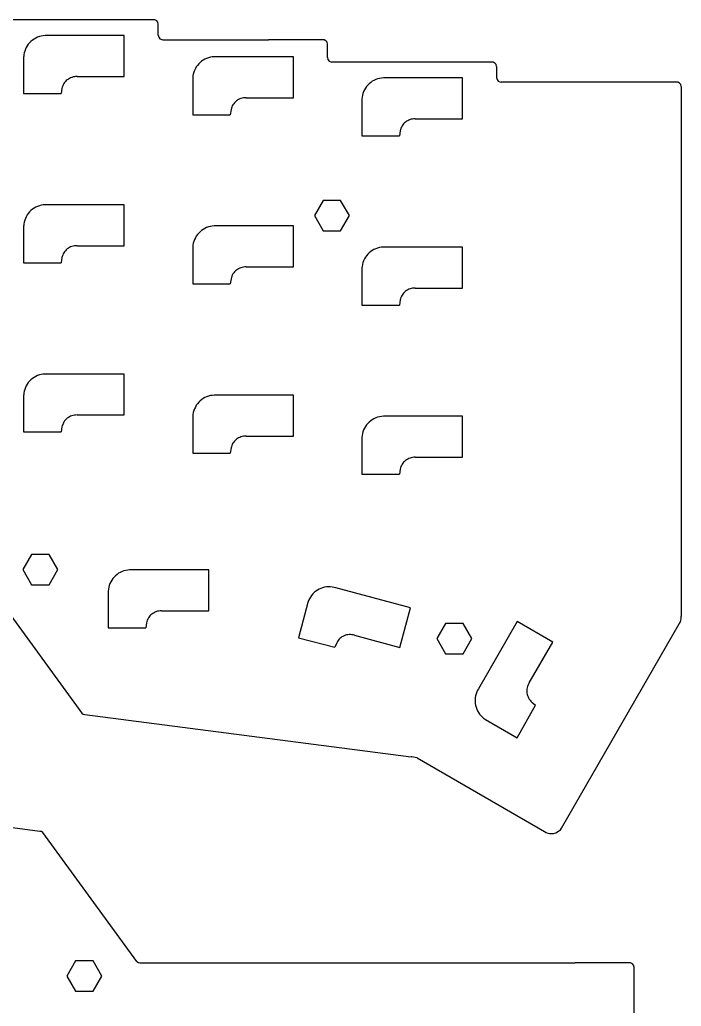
# Model space of a CAD drawing. Header units: inches. Extents: x 1.34 to 6.81, y 0.67 to 7.33.
# Drawn here: x 3.887 to 6.813, y 2.965 to 7.326 of the extents above; entities that cross this region are included whole.
import ezdxf

# ---------------------------------------------------------------- set-up
doc = ezdxf.new("R2010")
doc.units = ezdxf.units.IN
doc.header["$MEASUREMENT"] = 0

msp = doc.modelspace()

# ---------------------------------------------------------------- linework, layer by layer
at = {"color": 7, "linetype": 'Continuous', "lineweight": 25}
for p, q in [((4.48, 7.3261), (3.8107, 7.3261)), ((4.4849, 7.3254), (4.48, 7.3261)), ((4.4925, 7.3215), (4.4849, 7.3254)), ((4.4978, 7.3148), (4.4925, 7.3215)), ((4.4997, 7.3063), (4.4978, 7.3148)), ((4.4997, 7.2571), (4.4997, 7.3063)), ((3.9501, 7.2408), (3.943, 7.2359)), ((3.9576, 7.245), (3.9501, 7.2408)), ((3.9654, 7.2486), (3.9576, 7.245)), ((3.9735, 7.2515), (3.9654, 7.2486)), ((3.9818, 7.2537), (3.9735, 7.2515)), ((3.9903, 7.2551), (3.9818, 7.2537)), ((3.9989, 7.2558), (3.9903, 7.2551)), ((4.0065, 7.2557), (3.9989, 7.2558)), ((4.3489, 7.2557), (4.0065, 7.2557)), ((4.3489, 7.0746), (4.3489, 7.2557)), ((4.4997, 7.2571), (4.5016, 7.2486)), ((4.5016, 7.2486), (4.5069, 7.2419)), ((4.5069, 7.2419), (4.5145, 7.238)), ((3.9154, 7.2034), (3.9117, 7.1956)), ((3.9197, 7.2108), (3.9154, 7.2034)), ((3.9247, 7.2178), (3.9197, 7.2108)), ((3.9303, 7.2244), (3.9247, 7.2178)), ((3.9364, 7.2304), (3.9303, 7.2244)), ((3.943, 7.2359), (3.9364, 7.2304)), ((4.5145, 7.238), (4.5194, 7.2374)), ((4.5194, 7.2374), (4.7964, 7.2374)), ((4.7964, 7.2374), (4.987, 7.2375)), ((5.2281, 7.2375), (4.987, 7.2375)), ((5.233, 7.2368), (5.2281, 7.2375)), ((5.2406, 7.2329), (5.233, 7.2368)), ((5.2458, 7.2263), (5.2406, 7.2329)), ((5.2477, 7.2177), (5.2458, 7.2263)), ((5.2477, 7.1587), (5.2477, 7.2177)), ((3.9042, 7.1641), (3.904, 7.1632)), ((3.904, 7.1632), (3.904, 6.9998)), ((3.9048, 7.1709), (3.9042, 7.1641)), ((3.9064, 7.1793), (3.9048, 7.1709)), ((3.9087, 7.1876), (3.9064, 7.1793)), ((3.9117, 7.1956), (3.9087, 7.1876)), ((4.7134, 7.1551), (4.7056, 7.1515)), ((4.7215, 7.158), (4.7134, 7.1551)), ((4.7298, 7.1602), (4.7215, 7.158)), ((4.7383, 7.1616), (4.7298, 7.1602)), ((4.7469, 7.1623), (4.7383, 7.1616)), ((4.7545, 7.1622), (4.7469, 7.1623)), ((5.0969, 7.1622), (4.7545, 7.1622)), ((5.0969, 6.9811), (5.0969, 7.1622)), ((5.2477, 7.1587), (5.2497, 7.1501)), ((4.6634, 7.1099), (4.6597, 7.1021)), ((4.6677, 7.1173), (4.6634, 7.1099)), ((4.6727, 7.1243), (4.6677, 7.1173)), ((4.6783, 7.1309), (4.6727, 7.1243)), ((4.6844, 7.1369), (4.6783, 7.1309)), ((4.6911, 7.1424), (4.6844, 7.1369)), ((4.6981, 7.1473), (4.6911, 7.1424)), ((4.7056, 7.1515), (4.6981, 7.1473)), ((5.2497, 7.1501), (5.2549, 7.1435)), ((5.2549, 7.1435), (5.2625, 7.1396)), ((5.2625, 7.1396), (5.2674, 7.1391)), ((5.9761, 7.1391), (5.2674, 7.1391)), ((5.981, 7.1384), (5.9761, 7.1391)), ((5.9886, 7.1345), (5.981, 7.1384)), ((5.9938, 7.1278), (5.9886, 7.1345)), ((5.9958, 7.1193), (5.9938, 7.1278)), ((5.9958, 7.1193), (5.9958, 7.0701)), ((4.1066, 7.0668), (4.1017, 7.0639)), ((4.1118, 7.0693), (4.1066, 7.0668)), ((4.1171, 7.0714), (4.1118, 7.0693)), ((4.1227, 7.0729), (4.1171, 7.0714)), ((4.1283, 7.074), (4.1227, 7.0729)), ((4.134, 7.0745), (4.1283, 7.074)), ((4.1404, 7.0746), (4.134, 7.0745)), ((4.1404, 7.0746), (4.3489, 7.0746)), ((4.6529, 7.0773), (4.6521, 7.0687)), ((4.6521, 7.0687), (4.6521, 6.9063)), ((4.6544, 7.0858), (4.6529, 7.0773)), ((4.6567, 7.0941), (4.6544, 7.0858)), ((4.6597, 7.1021), (4.6567, 7.0941)), ((5.4779, 7.0666), (5.4695, 7.0645)), ((5.4863, 7.0681), (5.4779, 7.0666)), ((5.4949, 7.0688), (5.4863, 7.0681)), ((5.5025, 7.0687), (5.4949, 7.0688)), ((5.845, 7.0687), (5.5025, 7.0687)), ((5.845, 6.8876), (5.845, 7.0687)), ((5.9958, 7.0701), (5.9977, 7.0616)), ((4.0733, 7.0224), (4.0699, 6.9998)), ((4.0747, 7.0279), (4.0733, 7.0224)), ((4.0766, 7.0333), (4.0747, 7.0279)), ((4.079, 7.0385), (4.0766, 7.0333)), ((4.0818, 7.0435), (4.079, 7.0385)), ((4.085, 7.0483), (4.0818, 7.0435)), ((4.0887, 7.0527), (4.085, 7.0483)), ((4.0927, 7.0568), (4.0887, 7.0527)), ((4.097, 7.0606), (4.0927, 7.0568)), ((4.1017, 7.0639), (4.097, 7.0606)), ((5.4158, 7.0238), (5.4114, 7.0164)), ((5.4208, 7.0308), (5.4158, 7.0238)), ((5.4263, 7.0374), (5.4208, 7.0308)), ((5.4324, 7.0434), (5.4263, 7.0374)), ((5.4391, 7.0489), (5.4324, 7.0434)), ((5.4461, 7.0538), (5.4391, 7.0489)), ((5.4536, 7.058), (5.4461, 7.0538)), ((5.4614, 7.0616), (5.4536, 7.058)), ((5.4695, 7.0645), (5.4614, 7.0616)), ((5.9977, 7.0616), (6.0029, 7.0549)), ((6.0029, 7.0549), (6.0105, 7.051)), ((6.0105, 7.051), (6.0154, 7.0504)), ((6.793, 7.0505), (6.0154, 7.0504)), ((6.0154, 7.0504), (6.0154, 7.0504)), ((6.7979, 7.0498), (6.793, 7.0505)), ((6.8055, 7.0459), (6.7979, 7.0498)), ((6.8107, 7.0392), (6.8055, 7.0459)), ((6.8127, 7.0308), (6.8107, 7.0392)), ((6.8127, 7.0308), (6.8127, 4.6893)), ((3.904, 6.9998), (4.0699, 6.9998)), ((4.8707, 6.9794), (4.8652, 6.9779)), ((4.8763, 6.9805), (4.8707, 6.9794)), ((4.8821, 6.981), (4.8763, 6.9805)), ((4.8884, 6.9811), (4.8821, 6.981)), ((4.8884, 6.9811), (5.0969, 6.9811)), ((5.4009, 6.9838), (5.4001, 6.9752)), ((5.4025, 6.9923), (5.4009, 6.9838)), ((5.4047, 7.0006), (5.4025, 6.9923)), ((5.4077, 7.0086), (5.4047, 7.0006)), ((5.4114, 7.0164), (5.4077, 7.0086)), ((4.8247, 6.9398), (4.8228, 6.9344)), ((4.827, 6.945), (4.8247, 6.9398)), ((4.8298, 6.95), (4.827, 6.945)), ((4.8331, 6.9548), (4.8298, 6.95)), ((4.8367, 6.9592), (4.8331, 6.9548)), ((4.8407, 6.9633), (4.8367, 6.9592)), ((4.845, 6.9671), (4.8407, 6.9633)), ((4.8497, 6.9704), (4.845, 6.9671)), ((4.8546, 6.9733), (4.8497, 6.9704)), ((4.8598, 6.9758), (4.8546, 6.9733)), ((4.8652, 6.9779), (4.8598, 6.9758)), ((5.4001, 6.9752), (5.4001, 6.8128)), ((4.6521, 6.9063), (4.818, 6.9063)), ((4.8214, 6.9289), (4.818, 6.9063)), ((4.8228, 6.9344), (4.8214, 6.9289)), ((5.5751, 6.8515), (5.5727, 6.8463)), ((5.5779, 6.8565), (5.5751, 6.8515)), ((5.5811, 6.8613), (5.5779, 6.8565)), ((5.5847, 6.8657), (5.5811, 6.8613)), ((5.5887, 6.8698), (5.5847, 6.8657)), ((5.5931, 6.8736), (5.5887, 6.8698)), ((5.5977, 6.8769), (5.5931, 6.8736)), ((5.6027, 6.8798), (5.5977, 6.8769)), ((5.6078, 6.8823), (5.6027, 6.8798)), ((5.6132, 6.8843), (5.6078, 6.8823)), ((5.6187, 6.8859), (5.6132, 6.8843)), ((5.6244, 6.887), (5.6187, 6.8859)), ((5.6301, 6.8875), (5.6244, 6.887)), ((5.6364, 6.8876), (5.6301, 6.8875)), ((5.6364, 6.8876), (5.845, 6.8876)), ((5.4001, 6.8128), (5.566, 6.8128)), ((5.5694, 6.8354), (5.566, 6.8128)), ((5.5708, 6.8409), (5.5694, 6.8354)), ((5.5727, 6.8463), (5.5708, 6.8409)), ((3.9654, 6.5006), (3.9576, 6.497)), ((3.9735, 6.5035), (3.9654, 6.5006)), ((3.9818, 6.5056), (3.9735, 6.5035)), ((3.9903, 6.5071), (3.9818, 6.5056)), ((3.9989, 6.5078), (3.9903, 6.5071)), ((4.0065, 6.5077), (3.9989, 6.5078)), ((4.3489, 6.5077), (4.0065, 6.5077)), ((4.3489, 6.3266), (4.3489, 6.5077)), ((5.2288, 6.5269), (5.1901, 6.46)), ((5.3061, 6.5269), (5.2288, 6.5269)), ((5.3447, 6.46), (5.3061, 6.5269)), ((3.9154, 6.4554), (3.9117, 6.4476)), ((3.9197, 6.4628), (3.9154, 6.4554)), ((3.9247, 6.4698), (3.9197, 6.4628)), ((3.9303, 6.4764), (3.9247, 6.4698)), ((3.9364, 6.4824), (3.9303, 6.4764)), ((3.943, 6.4879), (3.9364, 6.4824)), ((3.9501, 6.4928), (3.943, 6.4879)), ((3.9576, 6.497), (3.9501, 6.4928)), ((5.1901, 6.46), (5.2288, 6.393)), ((5.3061, 6.393), (5.3447, 6.46)), ((3.9042, 6.4161), (3.904, 6.4152)), ((3.904, 6.4152), (3.904, 6.2518)), ((3.9048, 6.4228), (3.9042, 6.4161)), ((3.9064, 6.4313), (3.9048, 6.4228)), ((3.9087, 6.4395), (3.9064, 6.4313)), ((3.9117, 6.4476), (3.9087, 6.4395)), ((4.7298, 6.4121), (4.7215, 6.41)), ((4.7383, 6.4136), (4.7298, 6.4121)), ((4.7469, 6.4142), (4.7383, 6.4136)), ((4.7545, 6.4142), (4.7469, 6.4142)), ((5.0969, 6.4142), (4.7545, 6.4142)), ((5.0969, 6.2331), (5.0969, 6.4142)), ((4.6677, 6.3693), (4.6634, 6.3619)), ((4.6727, 6.3763), (4.6677, 6.3693)), ((4.6783, 6.3828), (4.6727, 6.3763)), ((4.6844, 6.3889), (4.6783, 6.3828)), ((4.691, 6.3944), (4.6844, 6.3889)), ((4.6981, 6.3992), (4.691, 6.3944)), ((4.7056, 6.4035), (4.6981, 6.3992)), ((4.7134, 6.4071), (4.7056, 6.4035)), ((4.7215, 6.41), (4.7134, 6.4071)), ((5.2288, 6.393), (5.3061, 6.393)), ((4.1227, 6.3249), (4.1171, 6.3233)), ((4.1283, 6.3259), (4.1227, 6.3249)), ((4.134, 6.3265), (4.1283, 6.3259)), ((4.1404, 6.3266), (4.134, 6.3265)), ((4.1404, 6.3266), (4.3489, 6.3266)), ((4.6529, 6.3293), (4.6521, 6.3207)), ((4.6544, 6.3378), (4.6529, 6.3293)), ((4.6567, 6.346), (4.6544, 6.3378)), ((4.6597, 6.3541), (4.6567, 6.346)), ((4.6634, 6.3619), (4.6597, 6.3541)), ((4.0766, 6.2853), (4.0747, 6.2799)), ((4.079, 6.2905), (4.0766, 6.2853)), ((4.0818, 6.2955), (4.079, 6.2905)), ((4.085, 6.3003), (4.0818, 6.2955)), ((4.0887, 6.3047), (4.085, 6.3003)), ((4.0927, 6.3088), (4.0887, 6.3047)), ((4.097, 6.3125), (4.0927, 6.3088)), ((4.1017, 6.3159), (4.097, 6.3125)), ((4.1066, 6.3188), (4.1017, 6.3159)), ((4.1118, 6.3213), (4.1066, 6.3188)), ((4.1171, 6.3233), (4.1118, 6.3213)), ((4.6521, 6.3207), (4.6521, 6.1583)), ((5.4208, 6.2828), (5.4158, 6.2758)), ((5.4263, 6.2893), (5.4208, 6.2828)), ((5.4324, 6.2954), (5.4263, 6.2893)), ((5.4391, 6.3009), (5.4324, 6.2954)), ((5.4461, 6.3057), (5.4391, 6.3009)), ((5.4536, 6.31), (5.4461, 6.3057)), ((5.4614, 6.3136), (5.4536, 6.31)), ((5.4695, 6.3165), (5.4614, 6.3136)), ((5.4779, 6.3186), (5.4695, 6.3165)), ((5.4863, 6.3201), (5.4779, 6.3186)), ((5.4949, 6.3207), (5.4863, 6.3201)), ((5.5025, 6.3207), (5.4949, 6.3207)), ((5.845, 6.3207), (5.5025, 6.3207)), ((5.845, 6.1396), (5.845, 6.3207)), ((3.904, 6.2518), (4.0699, 6.2518)), ((4.0733, 6.2744), (4.0699, 6.2518)), ((4.0747, 6.2799), (4.0733, 6.2744)), ((5.4025, 6.2443), (5.4009, 6.2358)), ((5.4047, 6.2525), (5.4025, 6.2443)), ((5.4077, 6.2606), (5.4047, 6.2525)), ((5.4114, 6.2684), (5.4077, 6.2606)), ((5.4158, 6.2758), (5.4114, 6.2684)), ((4.827, 6.197), (4.8247, 6.1918)), ((4.8298, 6.202), (4.827, 6.197)), ((4.8331, 6.2067), (4.8298, 6.202)), ((4.8367, 6.2112), (4.8331, 6.2067)), ((4.8407, 6.2153), (4.8367, 6.2112)), ((4.845, 6.219), (4.8407, 6.2153)), ((4.8497, 6.2224), (4.845, 6.219)), ((4.8546, 6.2253), (4.8497, 6.2224)), ((4.8598, 6.2278), (4.8546, 6.2253)), ((4.8652, 6.2298), (4.8598, 6.2278)), ((4.8707, 6.2314), (4.8652, 6.2298)), ((4.8763, 6.2324), (4.8707, 6.2314)), ((4.8821, 6.233), (4.8763, 6.2324)), ((4.8884, 6.2331), (4.8821, 6.233)), ((4.8884, 6.2331), (5.0969, 6.2331)), ((5.4009, 6.2358), (5.4001, 6.2272)), ((5.4001, 6.2272), (5.4001, 6.0648)), ((4.6521, 6.1583), (4.818, 6.1583)), ((4.8214, 6.1809), (4.818, 6.1583)), ((4.8228, 6.1864), (4.8214, 6.1809)), ((4.8247, 6.1918), (4.8228, 6.1864)), ((5.5779, 6.1085), (5.5751, 6.1035)), ((5.5811, 6.1132), (5.5779, 6.1085)), ((5.5847, 6.1177), (5.5811, 6.1132)), ((5.5887, 6.1218), (5.5847, 6.1177)), ((5.5931, 6.1255), (5.5887, 6.1218)), ((5.5977, 6.1289), (5.5931, 6.1255)), ((5.6027, 6.1318), (5.5977, 6.1289)), ((5.6078, 6.1343), (5.6027, 6.1318)), ((5.6132, 6.1363), (5.6078, 6.1343)), ((5.6187, 6.1379), (5.6132, 6.1363)), ((5.6244, 6.1389), (5.6187, 6.1379)), ((5.6301, 6.1395), (5.6244, 6.1389)), ((5.6364, 6.1396), (5.6301, 6.1395)), ((5.6364, 6.1396), (5.845, 6.1396)), ((5.4001, 6.0648), (5.566, 6.0648)), ((5.5694, 6.0874), (5.566, 6.0648)), ((5.5708, 6.0928), (5.5694, 6.0874)), ((5.5727, 6.0983), (5.5708, 6.0928)), ((5.5751, 6.1035), (5.5727, 6.0983)), ((3.9818, 5.7576), (3.9735, 5.7554)), ((3.9903, 5.759), (3.9818, 5.7576)), ((3.9988, 5.7597), (3.9903, 5.759)), ((4.0065, 5.7597), (3.9988, 5.7597)), ((4.3489, 5.7597), (4.0065, 5.7597)), ((4.3489, 5.5786), (4.3489, 5.7597)), ((3.9197, 5.7148), (3.9154, 5.7074)), ((3.9247, 5.7218), (3.9197, 5.7148)), ((3.9303, 5.7283), (3.9247, 5.7218)), ((3.9364, 5.7344), (3.9303, 5.7283)), ((3.943, 5.7398), (3.9364, 5.7344)), ((3.9501, 5.7447), (3.943, 5.7398)), ((3.9576, 5.749), (3.9501, 5.7447)), ((3.9654, 5.7525), (3.9576, 5.749)), ((3.9735, 5.7554), (3.9654, 5.7525)), ((3.9048, 5.6748), (3.9042, 5.6681)), ((3.9064, 5.6832), (3.9048, 5.6748)), ((3.9087, 5.6915), (3.9064, 5.6832)), ((3.9117, 5.6996), (3.9087, 5.6915)), ((3.9154, 5.7074), (3.9117, 5.6996)), ((3.9042, 5.6681), (3.904, 5.6671)), ((3.904, 5.6671), (3.904, 5.5038)), ((4.6727, 5.6283), (4.6677, 5.6213)), ((4.6783, 5.6348), (4.6727, 5.6283)), ((4.6844, 5.6408), (4.6783, 5.6348)), ((4.691, 5.6463), (4.6844, 5.6408)), ((4.6981, 5.6512), (4.691, 5.6463)), ((4.7056, 5.6555), (4.6981, 5.6512)), ((4.7134, 5.659), (4.7056, 5.6555)), ((4.7215, 5.6619), (4.7134, 5.659)), ((4.7298, 5.6641), (4.7215, 5.6619)), ((4.7383, 5.6655), (4.7298, 5.6641)), ((4.7469, 5.6662), (4.7383, 5.6655)), ((4.7545, 5.6662), (4.7469, 5.6662)), ((5.0969, 5.6662), (4.7545, 5.6662)), ((5.0969, 5.4851), (5.0969, 5.6662)), ((4.6544, 5.5897), (4.6529, 5.5813)), ((4.6567, 5.598), (4.6544, 5.5897)), ((4.6597, 5.6061), (4.6567, 5.598)), ((4.6634, 5.6138), (4.6597, 5.6061)), ((4.6677, 5.6213), (4.6634, 5.6138)), ((4.079, 5.5425), (4.0766, 5.5372)), ((4.0818, 5.5475), (4.079, 5.5425)), ((4.085, 5.5522), (4.0818, 5.5475)), ((4.0887, 5.5566), (4.085, 5.5522)), ((4.0927, 5.5608), (4.0887, 5.5566)), ((4.097, 5.5645), (4.0927, 5.5608)), ((4.1017, 5.5678), (4.097, 5.5645)), ((4.1066, 5.5708), (4.1017, 5.5678)), ((4.1118, 5.5733), (4.1066, 5.5708)), ((4.1172, 5.5753), (4.1118, 5.5733)), ((4.1227, 5.5768), (4.1172, 5.5753)), ((4.1283, 5.5779), (4.1227, 5.5768)), ((4.134, 5.5785), (4.1283, 5.5779)), ((4.1404, 5.5786), (4.134, 5.5785)), ((4.1404, 5.5786), (4.3489, 5.5786)), ((4.6529, 5.5813), (4.6521, 5.5727)), ((4.6521, 5.5727), (4.6521, 5.4103)), ((5.4263, 5.5413), (5.4208, 5.5348)), ((5.4324, 5.5473), (5.4263, 5.5413)), ((5.4391, 5.5528), (5.4324, 5.5473)), ((5.4461, 5.5577), (5.4391, 5.5528)), ((5.4536, 5.562), (5.4461, 5.5577)), ((5.4614, 5.5655), (5.4536, 5.562)), ((5.4695, 5.5684), (5.4614, 5.5655)), ((5.4779, 5.5706), (5.4695, 5.5684)), ((5.4863, 5.572), (5.4779, 5.5706)), ((5.4949, 5.5727), (5.4863, 5.572)), ((5.5025, 5.5727), (5.4949, 5.5727)), ((5.845, 5.5727), (5.5025, 5.5727)), ((5.845, 5.3916), (5.845, 5.5727)), ((3.904, 5.5038), (4.0699, 5.5038)), ((4.0733, 5.5264), (4.0699, 5.5038)), ((4.0747, 5.5318), (4.0733, 5.5264)), ((4.0766, 5.5372), (4.0747, 5.5318)), ((5.4025, 5.4962), (5.4009, 5.4878)), ((5.4047, 5.5045), (5.4025, 5.4962)), ((5.4077, 5.5126), (5.4047, 5.5045)), ((5.4114, 5.5203), (5.4077, 5.5126)), ((5.4158, 5.5278), (5.4114, 5.5203)), ((5.4208, 5.5348), (5.4158, 5.5278)), ((4.8298, 5.454), (4.827, 5.449)), ((4.8331, 5.4587), (4.8298, 5.454)), ((4.8367, 5.4631), (4.8331, 5.4587)), ((4.8407, 5.4673), (4.8367, 5.4631)), ((4.845, 5.471), (4.8407, 5.4673)), ((4.8497, 5.4743), (4.845, 5.471)), ((4.8546, 5.4773), (4.8497, 5.4743)), ((4.8598, 5.4798), (4.8546, 5.4773)), ((4.8652, 5.4818), (4.8598, 5.4798)), ((4.8707, 5.4833), (4.8652, 5.4818)), ((4.8763, 5.4844), (4.8707, 5.4833)), ((4.882, 5.485), (4.8763, 5.4844)), ((4.8884, 5.4851), (4.882, 5.485)), ((4.8884, 5.4851), (5.0969, 5.4851)), ((5.4009, 5.4878), (5.4001, 5.4792)), ((5.4001, 5.4792), (5.4001, 5.3168)), ((4.6521, 5.4103), (4.818, 5.4103)), ((4.8214, 5.4329), (4.818, 5.4103)), ((4.8228, 5.4383), (4.8214, 5.4329)), ((4.8247, 5.4437), (4.8228, 5.4383)), ((4.827, 5.449), (4.8247, 5.4437)), ((5.5811, 5.3652), (5.5779, 5.3605)), ((5.5847, 5.3696), (5.5811, 5.3652)), ((5.5887, 5.3737), (5.5847, 5.3696)), ((5.5931, 5.3775), (5.5887, 5.3737)), ((5.5977, 5.3808), (5.5931, 5.3775)), ((5.6027, 5.3838), (5.5977, 5.3808)), ((5.6078, 5.3863), (5.6027, 5.3838)), ((5.6132, 5.3883), (5.6078, 5.3863)), ((5.6187, 5.3898), (5.6132, 5.3883)), ((5.6244, 5.3909), (5.6187, 5.3898)), ((5.6301, 5.3915), (5.6244, 5.3909)), ((5.6364, 5.3916), (5.6301, 5.3915)), ((5.6364, 5.3916), (5.845, 5.3916)), ((5.5694, 5.3394), (5.566, 5.3168)), ((5.5708, 5.3448), (5.5694, 5.3394)), ((5.5727, 5.3502), (5.5708, 5.3448)), ((5.5751, 5.3555), (5.5727, 5.3502)), ((5.5779, 5.3605), (5.5751, 5.3555)), ((5.4001, 5.3168), (5.566, 5.3168)), ((3.9394, 4.9619), (3.9008, 4.895)), ((4.0167, 4.9619), (3.9394, 4.9619)), ((4.0553, 4.895), (4.0167, 4.9619)), ((3.9008, 4.895), (3.9394, 4.8281)), ((4.0167, 4.8281), (4.0553, 4.895)), ((4.3394, 4.8864), (4.3316, 4.8828)), ((4.3475, 4.8893), (4.3394, 4.8864)), ((4.3558, 4.8914), (4.3475, 4.8893)), ((4.3643, 4.8929), (4.3558, 4.8914)), ((4.3728, 4.8936), (4.3643, 4.8929)), ((4.3805, 4.8935), (4.3728, 4.8936)), ((4.7229, 4.8935), (4.3805, 4.8935)), ((4.7229, 4.7124), (4.7229, 4.8935)), ((4.2937, 4.8486), (4.2894, 4.8412)), ((4.2987, 4.8556), (4.2937, 4.8486)), ((4.3043, 4.8622), (4.2987, 4.8556)), ((4.3104, 4.8682), (4.3043, 4.8622)), ((4.317, 4.8737), (4.3104, 4.8682)), ((4.3241, 4.8786), (4.317, 4.8737)), ((4.3316, 4.8828), (4.3241, 4.8786)), ((3.7459, 4.8301), (4.161, 4.2609)), ((3.9394, 4.8281), (4.0167, 4.8281)), ((4.2789, 4.8086), (4.278, 4.8)), ((4.278, 4.8), (4.278, 4.6376)), ((4.2804, 4.8171), (4.2789, 4.8086)), ((4.2827, 4.8254), (4.2804, 4.8171)), ((4.2857, 4.8335), (4.2827, 4.8254)), ((4.2894, 4.8412), (4.2857, 4.8335)), ((5.1959, 4.799), (5.1893, 4.7935)), ((5.203, 4.8039), (5.1959, 4.799)), ((5.2105, 4.8081), (5.203, 4.8039)), ((5.2183, 4.8117), (5.2105, 4.8081)), ((5.2264, 4.8146), (5.2183, 4.8117)), ((5.2347, 4.8168), (5.2264, 4.8146)), ((5.2432, 4.8182), (5.2347, 4.8168)), ((5.2517, 4.8189), (5.2432, 4.8182)), ((5.2603, 4.8188), (5.2517, 4.8189)), ((5.2689, 4.818), (5.2603, 4.8188)), ((5.2773, 4.8165), (5.2689, 4.818)), ((5.2847, 4.8144), (5.2773, 4.8165)), ((5.6155, 4.7258), (5.2847, 4.8144)), ((5.1646, 4.7588), (5.1613, 4.7501)), ((5.1683, 4.7665), (5.1646, 4.7588)), ((5.1726, 4.7739), (5.1683, 4.7665)), ((5.1776, 4.7809), (5.1726, 4.7739)), ((5.1831, 4.7875), (5.1776, 4.7809)), ((5.1893, 4.7935), (5.1831, 4.7875)), ((4.4967, 4.7107), (4.4912, 4.7092)), ((4.5023, 4.7118), (4.4967, 4.7107)), ((4.5081, 4.7123), (4.5023, 4.7118)), ((4.5144, 4.7124), (4.5081, 4.7123)), ((4.5144, 4.7124), (4.7229, 4.7124)), ((5.1537, 4.7212), (5.1194, 4.5936)), ((5.1611, 4.7491), (5.1537, 4.7212)), ((5.1613, 4.7501), (5.1611, 4.7491)), ((5.5686, 4.5509), (5.6155, 4.7258)), ((4.4506, 4.6711), (4.4487, 4.6657)), ((4.453, 4.6763), (4.4506, 4.6711)), ((4.4558, 4.6813), (4.453, 4.6763)), ((4.459, 4.6861), (4.4558, 4.6813)), ((4.4627, 4.6905), (4.459, 4.6861)), ((4.4667, 4.6946), (4.4627, 4.6905)), ((4.471, 4.6984), (4.4667, 4.6946)), ((4.4757, 4.7017), (4.471, 4.6984)), ((4.4806, 4.7046), (4.4757, 4.7017)), ((4.4858, 4.7071), (4.4806, 4.7046)), ((4.4912, 4.7092), (4.4858, 4.7071)), ((6.8073, 4.6619), (6.8102, 4.6703)), ((6.8102, 4.6703), (6.8121, 4.6791)), ((6.8121, 4.6791), (6.8127, 4.688)), ((6.8127, 4.688), (6.8127, 4.6893)), ((4.278, 4.6376), (4.444, 4.6376)), ((4.4474, 4.6602), (4.444, 4.6376)), ((4.4487, 4.6657), (4.4474, 4.6602)), ((5.7701, 4.6568), (5.7315, 4.5899)), ((5.8474, 4.6568), (5.7701, 4.6568)), ((5.886, 4.5899), (5.8474, 4.6568)), ((6.0871, 4.6649), (5.9159, 4.3684)), ((6.244, 4.5744), (6.0871, 4.6649)), ((6.2831, 3.7519), (6.8038, 4.6548)), ((6.8038, 4.6548), (6.8073, 4.6619)), ((5.1194, 4.5936), (5.2797, 4.5518)), ((5.2949, 4.5814), (5.2917, 4.5767)), ((5.2985, 4.5859), (5.2949, 4.5814)), ((5.3025, 4.59), (5.2985, 4.5859)), ((5.3069, 4.5937), (5.3025, 4.59)), ((5.3115, 4.5971), (5.3069, 4.5937)), ((5.3165, 4.6), (5.3115, 4.5971)), ((5.3217, 4.6025), (5.3165, 4.6)), ((5.327, 4.6045), (5.3217, 4.6025)), ((5.3325, 4.6061), (5.327, 4.6045)), ((5.3382, 4.6071), (5.3325, 4.6061)), ((5.3439, 4.6077), (5.3382, 4.6071)), ((5.3496, 4.6078), (5.3439, 4.6077)), ((5.3554, 4.6073), (5.3496, 4.6078)), ((5.361, 4.6064), (5.3554, 4.6073)), ((5.3672, 4.6048), (5.361, 4.6064)), ((5.3672, 4.6048), (5.5686, 4.5509)), ((5.7315, 4.5899), (5.7701, 4.523)), ((5.8474, 4.523), (5.886, 4.5899)), ((5.2888, 4.5716), (5.2797, 4.5518)), ((5.2917, 4.5767), (5.2888, 4.5716)), ((6.1397, 4.3938), (6.244, 4.5744)), ((5.7701, 4.523), (5.8474, 4.523)), ((5.9121, 4.3618), (5.9084, 4.354)), ((5.9159, 4.3684), (5.9121, 4.3618)), ((6.13, 4.3664), (6.1296, 4.3606)), ((6.1309, 4.372), (6.13, 4.3664)), ((6.1324, 4.3776), (6.1309, 4.372)), ((6.1342, 4.383), (6.1324, 4.3776)), ((6.1366, 4.3882), (6.1342, 4.383)), ((6.1397, 4.3938), (6.1366, 4.3882)), ((5.9016, 4.3292), (5.9007, 4.3207)), ((5.9007, 4.3207), (5.9007, 4.312)), ((5.9031, 4.3377), (5.9016, 4.3292)), ((5.9054, 4.346), (5.9031, 4.3377)), ((5.9084, 4.354), (5.9054, 4.346)), ((6.1296, 4.3606), (6.1297, 4.3549)), ((6.1297, 4.3549), (6.1302, 4.3492)), ((6.1302, 4.3492), (6.1313, 4.3436)), ((6.1313, 4.3436), (6.1328, 4.338)), ((6.1328, 4.338), (6.1349, 4.3327)), ((6.1349, 4.3327), (6.1374, 4.3275)), ((6.1374, 4.3275), (6.1403, 4.3226)), ((6.1403, 4.3226), (6.1436, 4.3179)), ((5.9007, 4.312), (5.9014, 4.3035)), ((5.9014, 4.3035), (5.9028, 4.295)), ((5.9028, 4.295), (5.905, 4.2867)), ((5.905, 4.2867), (5.9079, 4.2786)), ((5.9079, 4.2786), (5.9114, 4.2708)), ((6.0865, 4.1516), (6.1683, 4.2955)), ((6.1436, 4.3179), (6.1474, 4.3136)), ((6.1474, 4.3136), (6.1515, 4.3095)), ((6.1515, 4.3095), (6.1683, 4.2955)), ((4.161, 4.2609), (4.1678, 4.2564)), ((4.1678, 4.2564), (4.1749, 4.2551)), ((4.1749, 4.2551), (5.6186, 4.0673)), ((5.9114, 4.2708), (5.9157, 4.2633)), ((5.9157, 4.2633), (5.9206, 4.2562)), ((5.9206, 4.2562), (5.926, 4.2496)), ((5.926, 4.2496), (5.9321, 4.2435)), ((5.9321, 4.2435), (5.9386, 4.2379)), ((5.9386, 4.2379), (5.9461, 4.2326)), ((5.9461, 4.2326), (5.947, 4.2321)), ((5.947, 4.2321), (6.0865, 4.1516)), ((5.6203, 4.0671), (5.6186, 4.0673)), ((5.6284, 4.066), (5.6203, 4.0671)), ((5.6364, 4.0644), (5.6284, 4.066)), ((5.6444, 4.0622), (5.6364, 4.0644)), ((5.6444, 4.0622), (6.2071, 3.737)), ((3.9757, 3.7379), (2.5319, 3.9257)), ((6.2778, 3.7452), (6.2829, 3.7517)), ((6.2829, 3.7517), (6.2831, 3.7519)), ((3.9827, 3.7366), (3.9757, 3.7379)), ((3.9896, 3.7322), (3.9827, 3.7366)), ((4.4047, 3.163), (3.9896, 3.7322)), ((6.2071, 3.737), (6.2144, 3.7329)), ((6.2144, 3.7329), (6.222, 3.7299)), ((6.222, 3.7299), (6.2298, 3.7282)), ((6.2298, 3.7282), (6.2377, 3.7277)), ((6.2377, 3.7277), (6.2481, 3.7287)), ((6.2481, 3.7287), (6.2581, 3.7316)), ((6.2581, 3.7316), (6.2652, 3.7351)), ((6.2652, 3.7351), (6.2718, 3.7396)), ((6.2718, 3.7396), (6.2778, 3.7452)), ((4.1339, 3.165), (4.0952, 3.098)), ((4.2112, 3.165), (4.1339, 3.165)), ((4.2498, 3.098), (4.2112, 3.165)), ((4.4047, 3.163), (4.4115, 3.1585)), ((4.4115, 3.1585), (4.4186, 3.1572)), ((4.4186, 3.1572), (4.66, 3.1572)), ((4.66, 3.1572), (4.8506, 3.1572)), ((4.8506, 3.1572), (6.3431, 3.1572)), ((6.5839, 3.1572), (6.3431, 3.1572)), ((6.5888, 3.1566), (6.5839, 3.1572)), ((6.5965, 3.1527), (6.5888, 3.1566)), ((6.6017, 3.1461), (6.5965, 3.1527)), ((6.6036, 3.1375), (6.6017, 3.1461)), ((4.0952, 3.098), (4.1339, 3.0311)), ((4.2112, 3.0311), (4.2498, 3.098)), ((6.6036, 0.9623), (6.6036, 3.1375)), ((4.1339, 3.0311), (4.2112, 3.0311))]:
    msp.add_line(p, q, dxfattribs=at)

doc.saveas('drawing.dxf')
